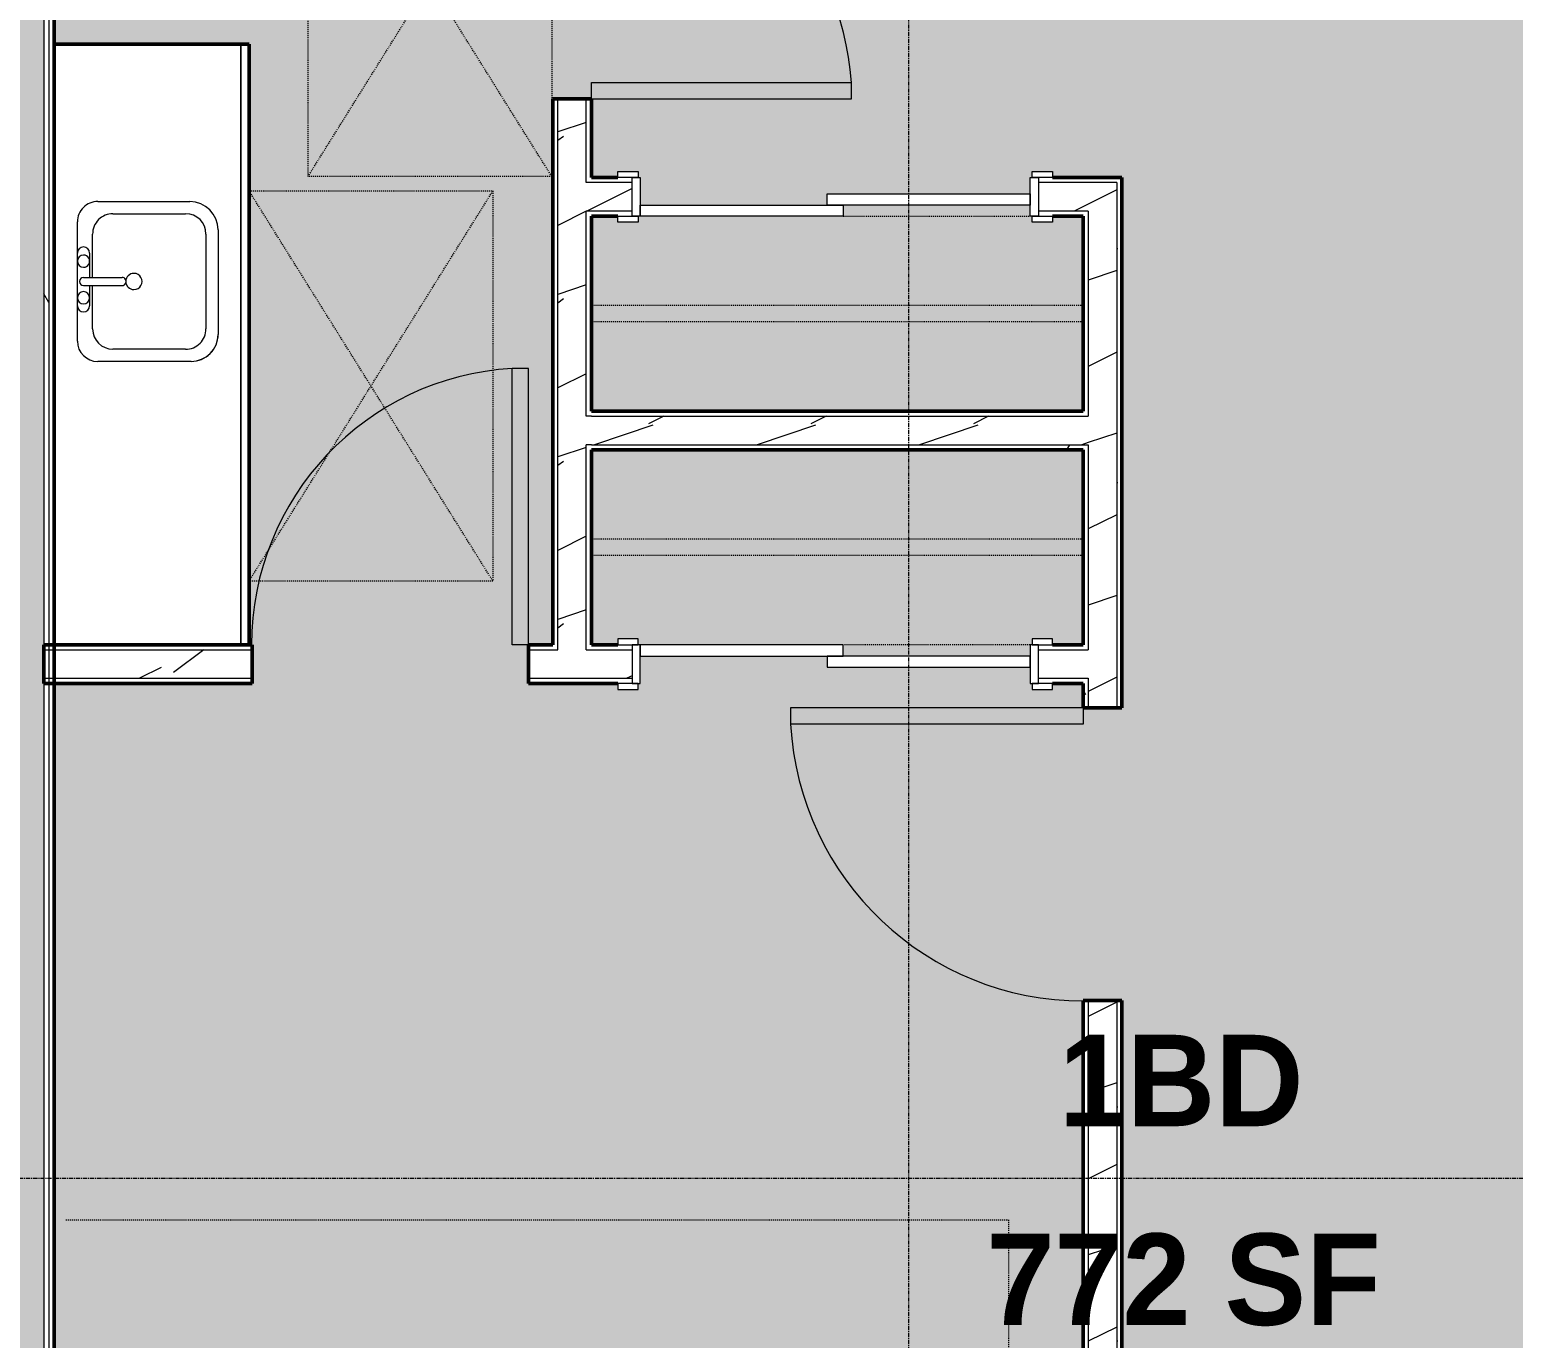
# Model space of a CAD drawing. Header units: inches. Extents: x -4294 to -464, y 9706 to 12475.
# Drawn here: x -2935.5 to -2752.9, y 10147.5 to 10308.6 of the extents above; entities that cross this region are included whole.
import ezdxf

# ---------------------------------------------------------------- set-up
doc = ezdxf.new("R2010")
doc.units = ezdxf.units.IN
doc.header["$MEASUREMENT"] = 0
doc.linetypes.add('Dash', pattern=[0.25, 0.125, -0.125])
doc.linetypes.add('Grid Line 1_2_', pattern=[0.875, 0.5, -0.125, 0.125, -0.125])
for name, color, linetype, lineweight in [('0-1', 7, 'Continuous', 5), ('0-2', 50, 'Continuous', 13), ('A-AREA-IDEN', 2, 'Continuous', 9), ('A-AREA-PATT-5', 41, 'Continuous', 9), ('A-DOOR-1', 7, 'Continuous', 9), ('A-DOOR-2', 90, 'Continuous', 20), ('A-DOOR-FRAM-1', 90, 'Continuous', 20), ('A-GENM-HDLN-1', 7, 'Dash', 9), ('A-WALL', 113, 'Continuous', 13), ('A-WALL-2', 250, 'Continuous', 50), ('A-WALL-3', 50, 'Continuous', 13), ('A-WALL-PATT-1', 7, 'Continuous', 9), ('A-WALL-PATT-2', 8, 'Continuous', 9), ('A-WALL-PATT-5', 111, 'Continuous', 9), ('I-FURN-1', 7, 'Continuous', 9), ('I-FURN-HDLN-1', 7, 'Dash', 9), ('I-WALL-1', 2, 'Continuous', 50), ('P-SANR-FIXT-1', 7, 'Continuous', 9), ('Q-CASE-1', 250, 'Continuous', 50), ('Q-CASE-2', 7, 'Continuous', 9), ('Q-CASE-HDLN-1', 7, 'Dash', 9), ('S-GRID-1', 1, 'Grid Line 1_2_', 9)]:
    doc.layers.add(name, color=color, linetype=linetype, lineweight=lineweight)
doc.styles.add('Century Gothic_B', font='GOTHICB.TTF', dxfattribs={"height": 11.25})
pattern_1 = [(0, (0, 0), (38.4, 9.6), [1.584, -27.216, 1.584, -27.216, -153.6]), (0, (0, 0), (38.4, 9.6), [-57.6, 1.584, -56.016, 1.584, -27.216, -67.2]), (0, (0, 0), (38.4, 9.6), [-144, 1.584, -17.616, 1.584, -46.416]), (120, (14.4, 4.8), (-27.513844, 28.4553755), [1.584, -27.216, 1.584, -27.216, -153.6]), (120, (14.4, 4.8), (-27.513844, 28.4553755), [-57.6, 1.584, -56.016, 1.584, -27.216, -67.2]), (120, (14.4, 4.8), (-27.513844, 28.4553755), [-144, 1.584, -17.616, 1.584, -46.416]), (240, (19.2, 24), (-10.886156, -38.0553755), [1.584, -27.216, 1.584, -27.216, -153.6]), (240, (19.2, 24), (-10.886156, -38.0553755), [-57.6, 1.584, -56.016, 1.584, -27.216, -67.2]), (240, (19.2, 24), (-10.886156, -38.0553755), [-144, 1.584, -17.616, 1.584, -46.416])]
pattern_2 = [(216.87, (7.997, 19.992), (59.9755286, 39.9843071), [9.996, -89.964]), (206.565, (19.992, 13.994), (-19.991807, -19.992219), [22.352, -22.352]), (198.435, (19.992, 3.998), (-39.983821, -19.991955), [12.644, -50.576])]

# ---------------------------------------------------------------- blocks, each defined once
blk = doc.blocks.new('Single-Flush - 32_ x 84_-1372862-FLOOR PLAN - 2ND FLOOR')
at = {"layer": 'A-DOOR-1'}
blk.add_arc((16, 2.37), 32.07, 93.5759, 180, dxfattribs=at)
at = {"layer": 'A-DOOR-2'}
for p, q in [((14, 2.37), (14, 34.38)), ((16, 34.38), (14, 34.38)), ((16, 2.37), (16, 34.38)), ((16, 2.37), (14, 2.37))]:
    blk.add_line(p, q, dxfattribs=at)
blk = doc.blocks.new('Single-Flush - 36_ x 84_-1372839-FLOOR PLAN - 2ND FLOOR')
at = {"layer": 'A-DOOR-1'}
blk.add_arc((18, 2.37), 36.07, 93.1789, 180, dxfattribs=at)
at = {"layer": 'A-DOOR-2'}
for p, q in [((16, 2.37), (16, 38.39)), ((18, 38.39), (16, 38.39)), ((18, 2.37), (18, 38.39)), ((18, 2.37), (16, 2.37))]:
    blk.add_line(p, q, dxfattribs=at)
blk = doc.blocks.new('Single-Flush - 34_ x 84_-1372840-FLOOR PLAN - 2ND FLOOR')
at = {"layer": 'A-DOOR-1'}
blk.add_arc((17, 2.37), 34.07, 93.3657, 180, dxfattribs=at)
at = {"layer": 'A-DOOR-2'}
for p, q in [((15, 2.37), (15, 36.38)), ((17, 36.38), (15, 36.38)), ((17, 2.37), (17, 36.38)), ((17, 2.37), (15, 2.37))]:
    blk.add_line(p, q, dxfattribs=at)
blk = doc.blocks.new('FOLDING_SLIDING CLOSET - 48_ x 80_-1372832-FLOOR PLAN - 2ND FLOOR')
at = {"layer": 'A-DOOR-1'}
for p, q in [((-24.25, 3), (-26.75, 3)), ((-26.75, 3), (-26.75, 2.25)), ((-26.75, 2.25), (-24.25, 2.25)), ((-24.25, 2.25), (-24.25, 3)), ((26.75, 3), (24.25, 3)), ((24.25, 3), (24.25, 2.25)), ((24.25, 2.25), (26.75, 2.25)), ((26.75, 2.25), (26.75, 3)), ((-24.25, -2.5), (-26.75, -2.5)), ((-26.75, -2.5), (-26.75, -3.25)), ((-26.75, -3.25), (-24.25, -3.25)), ((-24.25, -3.25), (-24.25, -2.5)), ((26.75, -2.5), (24.25, -2.5)), ((24.25, -2.5), (24.25, -3.25)), ((24.25, -3.25), (26.75, -3.25)), ((26.75, -3.25), (26.75, -2.5))]:
    blk.add_line(p, q, dxfattribs=at)
at = {"layer": 'A-DOOR-2'}
for p, q in [((1, 2.25), (-24, 2.25)), ((-24, 2.25), (-24, 0.87)), ((1, 0.87), (1, 2.25)), ((-24, 0.87), (1, 0.87)), ((24, 0.87), (-1, 0.87)), ((-1, 0.87), (-1, -0.5)), ((24, -0.5), (24, 0.87)), ((-1, -0.5), (24, -0.5))]:
    blk.add_line(p, q, dxfattribs=at)
at = {"layer": 'A-DOOR-FRAM-1'}
for p, q in [((-24, 2.25), (-25, 2.25)), ((-25, 2.25), (-25, -2.5)), ((-24, -2.5), (-24, 2.25)), ((24, 2.25), (24, -2.5)), ((25, 2.25), (24, 2.25)), ((25, -2.5), (25, 2.25)), ((-25, -2.5), (-24, -2.5)), ((24, -2.5), (25, -2.5))]:
    blk.add_line(p, q, dxfattribs=at)
blk = doc.blocks.new('M_Sink Vanity-Square - 500 x 440mm-1372835-FLOOR PLAN - 2ND FLOOR')
at = {"layer": 'P-SANR-FIXT-1'}
for p, q in [((-5.72, 10.23), (7.14, 10.23)), ((-5.72, 10.23), (7.14, 10.23)), ((-5.22, 8.73), (6.46, 8.73)), ((-9.22, -4.59), (-9.22, 6.73)), ((-9.22, -4.59), (-9.22, 6.73)), ((-7.72, -2.72), (-7.72, 6.23)), ((8.96, 6.23), (8.96, -2.72)), ((10.46, 6.91), (10.46, -4.59)), ((10.46, 6.91), (10.46, -4.59)), ((0.12, -6.33), (0.12, -1.59)), ((1.12, -6.33), (1.12, -1.59)), ((0.12, -5.22), (-5.22, -5.22)), ((6.46, -5.22), (1.12, -5.22)), ((7.96, -7.09), (-6.72, -7.09)), ((7.96, -7.09), (-6.72, -7.09)), ((-2.88, -5.59), (0.12, -5.59)), ((3.62, -7.09), (-2.88, -7.09)), ((1.12, -5.59), (3.62, -5.59))]:
    blk.add_line(p, q, dxfattribs=at)
for centre, radius, start, end in [((-5.72, 6.73), 3.5, 90, 180), ((-5.72, 6.73), 3.5, 90, 180), ((7.14, 6.91), 3.32, 0, 90), ((7.14, 6.91), 3.32, 360, 90), ((-5.22, 6.23), 2.5, 90, 180), ((6.46, 6.23), 2.5, 360, 90), ((0.62, -0.13), 1, 360, 180), ((0.62, -0.13), 1, 180, 0), ((0.62, -1.59), 0.5, 360, 180), ((-5.22, -2.72), 2.5, 180, 270), ((6.46, -2.72), 2.5, 270, 360), ((-6.72, -4.59), 2.5, 180, 270), ((-6.72, -4.59), 2.5, 180, 270), ((7.96, -4.59), 2.5, 270, 0), ((7.96, -4.59), 2.5, 270, 0), ((-2.88, -6.34), 0.75, 90, 270), ((-1.88, -6.34), 0.75, 360, 180), ((-1.88, -6.34), 0.75, 180, 0), ((0.62, -6.33), 0.5, 180, 0), ((2.62, -6.34), 0.75, 0, 180), ((2.62, -6.34), 0.75, 180, 0), ((3.62, -6.34), 0.75, 270, 90)]:
    blk.add_arc(centre, radius, start, end, dxfattribs=at)
blk = doc.blocks.new('OD_CW_Base Cabinet - OD_CW_Base Cabinet-1869844-FLOOR PLAN - 2ND FLOOR')
at = {"layer": 'Q-CASE-1'}
for p, q in [((74.66, 0), (74.66, 24)), ((0.74, 0), (74.66, 0))]:
    blk.add_line(p, q, dxfattribs=at)
at = {"layer": 'Q-CASE-2'}
for p, q in [((74.66, 24), (74.66, 1)), ((0.74, 1), (74.66, 1)), ((74.66, 1), (0.74, 1)), ((74.66, 0), (0.74, 0)), ((74.66, 1), (74.66, 0))]:
    blk.add_line(p, q, dxfattribs=at)
blk = doc.blocks.new('OD_CW_Closet - OD_CW_Closet-V61-FLOOR PLAN - 2ND FLOOR')
at = {"layer": 'Q-CASE-HDLN-1'}
for p, q in [((0.74, -24), (0.74, 0)), ((0.74, 0), (61.26, 0)), ((61.26, 0), (61.26, -24)), ((0.74, -11), (61.26, -11)), ((0.74, -13), (61.26, -13)), ((4.5, -24), (0.74, -24)), ((30.25, -24), (7.25, -24)), ((61.26, -24), (58, -24))]:
    blk.add_line(p, q, dxfattribs=at)
blk = doc.blocks.new('ADA Clearances - 30_x48_-V62-FLOOR PLAN - 2ND FLOOR')
at = {"layer": 'A-GENM-HDLN-1'}
for p, q in [((15, 24), (-15, -24)), ((-15, 24), (15, -24)), ((-15, -24), (-15, 24)), ((-15, 24), (15, 24)), ((15, 24), (15, -9.18)), ((15, -11.42), (15, -24)), ((15, -24), (-15, -24))]:
    blk.add_line(p, q, dxfattribs=at)
blk = doc.blocks.new('ADA Clearances - 30_x48_-V63-FLOOR PLAN - 2ND FLOOR')
at = {"layer": 'A-GENM-HDLN-1'}
for p, q in [((15, 24), (-15, -24)), ((-15, 24), (15, -24)), ((-15, -24), (-15, 24)), ((-15, 24), (15, 24)), ((15, -24), (-15, -24))]:
    blk.add_line(p, q, dxfattribs=at)
blk = doc.blocks.new('OD_CW_Closet - OD_CW_Closet-V64-FLOOR PLAN - 2ND FLOOR')
at = {"layer": 'Q-CASE-HDLN-1'}
for p, q in [((0.74, -24), (0.74, 0)), ((0.74, 0), (4.5, 0)), ((7.25, 0), (30.25, 0)), ((58, 0), (61.26, 0)), ((61.26, 0), (61.26, -24)), ((0.74, -11), (61.26, -11)), ((0.74, -13), (61.26, -13)), ((61.26, -24), (0.74, -24))]:
    blk.add_line(p, q, dxfattribs=at)
blk = doc.blocks.new('FOLDING_SLIDING CLOSET - 48_ x 80_-1372841-FLOOR PLAN - 2ND FLOOR')
at = {"layer": 'A-DOOR-1'}
for p, q in [((-26.75, 3.25), (-24.25, 3.25)), ((-26.75, 2.5), (-26.75, 3.25)), ((-24.25, 2.5), (-26.75, 2.5)), ((-24.25, 3.25), (-24.25, 2.5)), ((24.25, 3.25), (26.75, 3.25)), ((24.25, 2.5), (24.25, 3.25)), ((26.75, 2.5), (24.25, 2.5)), ((26.75, 3.25), (26.75, 2.5)), ((-26.75, -2.25), (-24.25, -2.25)), ((-26.75, -3), (-26.75, -2.25)), ((-24.25, -3), (-26.75, -3)), ((-24.25, -2.25), (-24.25, -3)), ((24.25, -2.25), (26.75, -2.25)), ((24.25, -3), (24.25, -2.25)), ((26.75, -3), (24.25, -3)), ((26.75, -2.25), (26.75, -3))]:
    blk.add_line(p, q, dxfattribs=at)
at = {"layer": 'A-DOOR-2'}
for p, q in [((-1, 0.5), (24, 0.5)), ((-1, -0.88), (-1, 0.5)), ((24, 0.5), (24, -0.88)), ((-24, -0.88), (1, -0.88)), ((-24, -2.25), (-24, -0.88)), ((24, -0.88), (-1, -0.88)), ((1, -0.88), (1, -2.25)), ((1, -2.25), (-24, -2.25))]:
    blk.add_line(p, q, dxfattribs=at)
at = {"layer": 'A-DOOR-FRAM-1'}
for p, q in [((-25, 2.5), (-24, 2.5)), ((-25, -2.25), (-25, 2.5)), ((-24, 2.5), (-24, -2.25)), ((24, 2.5), (25, 2.5)), ((24, -2.25), (24, 2.5)), ((25, 2.5), (25, -2.25)), ((-24, -2.25), (-25, -2.25)), ((25, -2.25), (24, -2.25))]:
    blk.add_line(p, q, dxfattribs=at)
blk = doc.blocks.new('Bed-Standard - King 78_ x 80_-1379907-FLOOR PLAN - 2ND FLOOR')
at = {"layer": 'I-FURN-1'}
for p, q in [((-28.31, 41.8), (49.69, 41.8)), ((-28.31, -38.2), (-28.31, 41.8)), ((49.69, 41.8), (49.69, -38.2)), ((49.69, -24.2), (-28.31, -17.63)), ((-25.31, -24.2), (46.69, -24.2)), ((-25.31, -36.2), (-25.31, -24.2)), ((46.69, -36.2), (46.69, -24.2)), ((-25.31, -36.2), (46.69, -36.2)), ((49.69, -38.2), (-28.31, -38.2))]:
    blk.add_line(p, q, dxfattribs=at)
at = {"layer": 'I-FURN-HDLN-1'}
for p, q in [((-64.31, 77.8), (73.69, 77.8)), ((-64.31, -38.2), (-64.31, 77.8)), ((73.69, 77.8), (73.69, -38.2))]:
    blk.add_line(p, q, dxfattribs=at)
blk = doc.blocks.new('CTR - 1st Phase - Unit Layouts_rvt-1-FLOOR PLAN - 2ND FLOOR')
at = {"layer": 'A-WALL-PATT-1'}
h = blk.add_hatch(dxfattribs=at)
h.set_pattern_fill('FP_1', color=256, style=0, pattern_type=2)
h.set_pattern_definition(pattern_1)
h.paths.add_polyline_path([(-2801.12, 10289.74), (-2801.12, 10290.36), (-2811.39, 10290.36), (-2811.39, 10289.74), (-2801.75, 10289.74)], flags=0)
h.paths.add_polyline_path([(-2866.4, 10289.74), (-2861.39, 10289.74), (-2861.39, 10290.36), (-2866.4, 10290.36)], flags=0)
h = blk.add_hatch(dxfattribs=at)
h.set_pattern_fill('FP_1', color=256, style=0, pattern_type=2)
h.set_pattern_definition(pattern_1)
h.paths.add_polyline_path([(-2801.12, 9988.44), (-2801.12, 10189.11), (-2801.75, 10189.11), (-2801.75, 9988.44)], flags=0)
h.paths.add_polyline_path([(-2801.75, 10225.11), (-2801.12, 10225.11), (-2801.12, 10289.74), (-2801.75, 10289.74), (-2801.75, 10231.73)], flags=0)
h = blk.add_hatch(dxfattribs=at)
h.set_pattern_fill('FP_1', color=256, style=0, pattern_type=2)
h.set_pattern_definition(pattern_1)
h.paths.add_polyline_path([(-2805.25, 9988.44), (-2805.25, 10189.11), (-2805.87, 10189.11), (-2805.87, 9988.44)], flags=0)
h.paths.add_polyline_path([(-2805.87, 10225.11), (-2805.25, 10225.11), (-2805.25, 10228.74), (-2805.87, 10228.74), (-2805.87, 10228.11)], flags=0)
h.paths.add_polyline_path([(-2805.25, 10232.24), (-2805.25, 10257.49), (-2805.87, 10257.49), (-2805.87, 10232.24)], flags=0)
h.paths.add_polyline_path([(-2805.87, 10260.99), (-2805.25, 10260.99), (-2805.25, 10285.61), (-2805.87, 10285.61), (-2805.87, 10261.61)], flags=0)
h = blk.add_hatch(dxfattribs=at)
h.set_pattern_fill('FP_1', color=256, style=0, pattern_type=2)
h.set_pattern_definition(pattern_1)
h.paths.add_polyline_path([(-2843.35, 10256.86), (-2805.87, 10256.86), (-2805.87, 10257.49), (-2866.4, 10257.49), (-2866.4, 10256.86)], flags=0)
at = {"layer": 'A-WALL-PATT-2'}
h = blk.add_hatch(dxfattribs=at)
h.set_pattern_fill('FP_2', color=256, style=0, pattern_type=2)
h.set_pattern_definition(pattern_2)
h.paths.add_polyline_path([(-2867.04, 10232.24), (-2867.02, 10232.24), (-2867.02, 10300.06), (-2870.52, 10300.06), (-2870.52, 10232.24)], flags=0)
h.paths.add_polyline_path([(-2867.02, 10332.06), (-2867.02, 10377.39), (-2870.52, 10377.39), (-2870.52, 10332.06)], flags=0)
h = blk.add_hatch(dxfattribs=at)
h.set_pattern_fill('FP_2', color=256, style=0, pattern_type=2)
h.set_pattern_definition(pattern_2)
h.paths.add_polyline_path([(-2805.25, 10286.24), (-2801.75, 10286.24), (-2801.75, 10289.74), (-2811.39, 10289.74), (-2811.39, 10286.24), (-2805.87, 10286.24)], flags=0)
h.paths.add_polyline_path([(-2861.39, 10286.24), (-2861.39, 10289.74), (-2867.02, 10289.74), (-2867.02, 10286.24), (-2866.4, 10286.24)], flags=0)
h = blk.add_hatch(dxfattribs=at)
h.set_pattern_fill('FP_2', color=256, style=0, pattern_type=2)
h.set_pattern_definition(pattern_2)
h.paths.add_polyline_path([(-2805.25, 9988.44), (-2801.75, 9988.44), (-2801.75, 10189.11), (-2805.25, 10189.11), (-2805.25, 9996.78)], flags=0)
h.paths.add_polyline_path([(-2805.25, 10225.11), (-2801.75, 10225.11), (-2801.75, 10286.24), (-2805.25, 10286.24), (-2805.25, 10228.74)], flags=0)
h = blk.add_hatch(dxfattribs=at)
h.set_pattern_fill('FP_2', color=256, style=0, pattern_type=2)
h.set_pattern_definition(pattern_2)
h.paths.add_polyline_path([(-2805.25, 10257.49), (-2805.25, 10260.99), (-2867.02, 10260.99), (-2867.02, 10257.49), (-2805.87, 10257.49)], flags=0)
h = blk.add_hatch(dxfattribs=at)
h.set_pattern_fill('FP_2', color=256, style=0, pattern_type=2)
h.set_pattern_definition(pattern_2)
h.paths.add_polyline_path([(-2811.39, 10228.74), (-2805.25, 10228.74), (-2805.25, 10232.24), (-2811.39, 10232.24), (-2811.39, 10231.13)], flags=0)
h.paths.add_polyline_path([(-2871.11, 10228.74), (-2861.39, 10228.74), (-2861.39, 10232.24), (-2874.15, 10232.24), (-2874.15, 10228.74)], flags=0)
h.paths.add_polyline_path([(-2909.52, 10228.74), (-2908.15, 10228.74), (-2908.15, 10232.24), (-2932.52, 10232.24), (-2932.52, 10228.74)], flags=0)
at = {"layer": 'A-WALL-2'}
for p, q in [((-2871.15, 10300.06), (-2871.15, 10232.86)), ((-2866.4, 10300.06), (-2871.15, 10300.06)), ((-2866.4, 10290.36), (-2866.4, 10300.06)), ((-2863.14, 10290.36), (-2866.4, 10290.36)), ((-2801.12, 10290.36), (-2809.64, 10290.36)), ((-2801.12, 10289.74), (-2801.12, 10290.36)), ((-2801.12, 10285.61), (-2801.12, 10289.74)), ((-2866.4, 10285.61), (-2863.14, 10285.61)), ((-2866.4, 10261.61), (-2866.4, 10285.61)), ((-2809.64, 10285.61), (-2805.87, 10285.61)), ((-2805.87, 10285.61), (-2805.87, 10261.61)), ((-2801.12, 10225.11), (-2801.12, 10285.61)), ((-2805.87, 10261.61), (-2866.4, 10261.61)), ((-2866.4, 10232.86), (-2866.4, 10256.86)), ((-2866.4, 10256.86), (-2805.87, 10256.86)), ((-2805.87, 10256.86), (-2805.87, 10232.86)), ((-2908.15, 10232.86), (-2933.77, 10232.86)), ((-2933.77, 10232.86), (-2933.77, 10228.11)), ((-2908.15, 10228.11), (-2908.15, 10232.86)), ((-2871.15, 10232.86), (-2874.15, 10232.86)), ((-2874.15, 10232.86), (-2874.15, 10228.11)), ((-2863.14, 10232.86), (-2866.4, 10232.86)), ((-2805.87, 10232.86), (-2809.64, 10232.86)), ((-2933.77, 10228.11), (-2908.15, 10228.11)), ((-2874.15, 10228.11), (-2863.14, 10228.11)), ((-2809.64, 10228.11), (-2805.87, 10228.11)), ((-2805.87, 10228.11), (-2805.87, 10225.11)), ((-2805.87, 10225.11), (-2801.12, 10225.11)), ((-2801.12, 10189.11), (-2805.87, 10189.11)), ((-2805.87, 10189.11), (-2805.87, 9988.44)), ((-2801.12, 9988.44), (-2801.12, 10189.11))]:
    blk.add_line(p, q, dxfattribs=at)
at = {"layer": 'A-WALL-3'}
for p, q in [((-2870.52, 10232.86), (-2870.52, 10300.06)), ((-2867.02, 10289.74), (-2867.02, 10300.06)), ((-2866.4, 10289.74), (-2867.02, 10289.74)), ((-2861.39, 10289.74), (-2866.4, 10289.74)), ((-2801.75, 10289.74), (-2811.39, 10289.74)), ((-2801.75, 10289.74), (-2801.75, 10286.24)), ((-2866.4, 10286.24), (-2867.02, 10286.24)), ((-2867.02, 10260.99), (-2867.02, 10286.24)), ((-2861.39, 10286.24), (-2866.4, 10286.24)), ((-2805.25, 10286.24), (-2811.39, 10286.24)), ((-2805.25, 10286.24), (-2805.25, 10285.61)), ((-2805.25, 10285.61), (-2805.25, 10260.99)), ((-2801.75, 10286.24), (-2801.75, 10285.61)), ((-2801.75, 10285.61), (-2801.75, 10225.11)), ((-2866.4, 10260.99), (-2867.02, 10260.99)), ((-2866.4, 10260.99), (-2805.87, 10260.99)), ((-2805.87, 10260.99), (-2805.25, 10260.99)), ((-2867.02, 10232.86), (-2867.02, 10257.49)), ((-2866.4, 10257.49), (-2867.02, 10257.49)), ((-2866.4, 10257.49), (-2805.87, 10257.49)), ((-2805.87, 10257.49), (-2805.25, 10257.49)), ((-2805.25, 10257.49), (-2805.25, 10232.24)), ((-2933.77, 10232.24), (-2908.15, 10232.24)), ((-2874.15, 10232.24), (-2870.52, 10232.24)), ((-2870.52, 10232.24), (-2870.52, 10232.86)), ((-2867.02, 10232.24), (-2867.02, 10232.86)), ((-2867.02, 10232.24), (-2861.39, 10232.24)), ((-2811.39, 10232.24), (-2805.87, 10232.24)), ((-2805.87, 10232.24), (-2805.25, 10232.24)), ((-2933.77, 10228.74), (-2908.15, 10228.74)), ((-2874.15, 10228.74), (-2861.39, 10228.74)), ((-2811.39, 10228.74), (-2805.87, 10228.74)), ((-2805.87, 10228.74), (-2805.25, 10228.74)), ((-2805.25, 10228.74), (-2805.25, 10225.11)), ((-2805.25, 10189.11), (-2805.25, 9988.44)), ((-2801.75, 10189.11), (-2801.75, 9988.44))]:
    blk.add_line(p, q, dxfattribs=at)
at = {"layer": '0-2'}
for name, p, rotation in [('ADA Clearances - 30_x48_-V62-FLOOR PLAN - 2ND FLOOR', (-2886.27, 10314.49), 180), ('Single-Flush - 32_ x 84_-1372862-FLOOR PLAN - 2ND FLOOR', (-2868.77, 10316.06), 269.9999999999873), ('OD_CW_Base Cabinet - OD_CW_Base Cabinet-1869844-FLOOR PLAN - 2ND FLOOR', (-2908.52, 10232.13), 89.9999999999799), ('M_Sink Vanity-Square - 500 x 440mm-1372835-FLOOR PLAN - 2ND FLOOR', (-2922.56, 10278.19), 269.9999999999803), ('ADA Clearances - 30_x48_-V63-FLOOR PLAN - 2ND FLOOR', (-2893.52, 10264.71), 180), ('OD_CW_Closet - OD_CW_Closet-V61-FLOOR PLAN - 2ND FLOOR', (-2805.14, 10261.61), 180), ('OD_CW_Closet - OD_CW_Closet-V64-FLOOR PLAN - 2ND FLOOR', (-2805.14, 10232.86), 180), ('Single-Flush - 36_ x 84_-1372839-FLOOR PLAN - 2ND FLOOR', (-2803.5, 10207.11), 89.99999999998292), ('Bed-Standard - King 78_ x 80_-1379907-FLOOR PLAN - 2ND FLOOR', (-2892.88, 10097.8), 270.0000000000786)]:
    blk.add_blockref(name, p, dxfattribs=dict(at, rotation=rotation))
for name, p in [('FOLDING_SLIDING CLOSET - 48_ x 80_-1372841-FLOOR PLAN - 2ND FLOOR', (-2836.39, 10287.86)), ('Single-Flush - 34_ x 84_-1372840-FLOOR PLAN - 2ND FLOOR', (-2891.15, 10230.49)), ('FOLDING_SLIDING CLOSET - 48_ x 80_-1372832-FLOOR PLAN - 2ND FLOOR', (-2836.39, 10230.61))]:
    blk.add_blockref(name, p, dxfattribs=at)
blk = doc.blocks.new('CTR - 1st Phase - Shell_rvt-1-FLOOR PLAN - 2ND FLOOR')
at = {"layer": 'S-GRID-1'}
for p, q in [((-2827.32, 9836.18), (-2827.32, 12413.74)), ((-464.45, 10167.19), (-4232.19, 10167.19))]:
    blk.add_line(p, q, dxfattribs=at)

msp = doc.modelspace()

# ---------------------------------------------------------------- hatches: boundary and pattern name
at = {"layer": 'A-AREA-PATT-5'}
h = msp.add_hatch(color=256, dxfattribs=at)
h.paths.add_polyline_path([(-2862.7737, 10341.7644), (-2861.0237, 10341.7644), (-2861.0237, 10313.7644), (-2862.7737, 10313.7644), (-2862.7737, 10328.938)], flags=0)
h.paths.add_polyline_path([(-2932.5237, 9989.0644), (-2870.6362, 9989.0644), (-2870.6362, 10021.3394), (-2863.8737, 10021.3394), (-2863.8737, 10016.5894), (-2865.8862, 10016.5894), (-2865.8862, 9989.0644), (-2832.49, 9989.0644), (-2832.49, 10016.5894), (-2833.8737, 10016.5894), (-2833.8737, 10021.3394), (-2826.4362, 10021.3394), (-2826.4362, 10016.5894), (-2827.74, 10016.5894), (-2827.74, 9989.0644), (-2805.8737, 9989.0644), (-2805.8737, 10016.5894), (-2806.4362, 10016.5894), (-2806.4362, 10021.3394), (-2805.8737, 10021.3394), (-2805.8737, 10189.1144), (-2801.1237, 10189.1144), (-2801.1237, 9989.0644), (-2646.5487, 9989.0644), (-2646.5487, 10021.5894), (-2634.5112, 10021.5894), (-2634.5112, 10022.3144), (-2640.6987, 10022.3144), (-2640.6987, 10061.0761), (-2656.8237, 10061.0761), (-2656.8237, 10079.0761), (-2652.8237, 10079.0761), (-2652.8237, 10115.0761), (-2656.8237, 10115.0761), (-2656.8237, 10133.0761), (-2640.6987, 10133.0761), (-2640.6987, 10240.1769), (-2640.9292, 10246.5144), (-2666.0076, 10246.5144), (-2666.0076, 10239.4399), (-2682.5076, 10239.4399), (-2682.5076, 10246.5144), (-2696.1289, 10246.5144), (-2696.1289, 10239.4399), (-2712.6289, 10239.4399), (-2712.6289, 10246.5144), (-2725.2502, 10246.5144), (-2725.2502, 10239.4399), (-2741.7502, 10239.4399), (-2741.7502, 10246.5144), (-2749.2987, 10246.5144), (-2749.2987, 10282.5144), (-2746.6987, 10282.5144), (-2746.6987, 10283.9425), (-2746.5019, 10284.1394), (-2745.6058, 10284.1394), (-2745.6058, 10284.3894), (-2741.8412, 10284.3894), (-2741.8412, 10284.6394), (-2739.9397, 10284.6394), (-2739.9397, 10284.3894), (-2730.5487, 10284.3894), (-2730.5487, 10284.6394), (-2729.9582, 10284.6394), (-2729.9582, 10284.3894), (-2729.3676, 10284.3894), (-2729.3676, 10284.6394), (-2728.777, 10284.6394), (-2728.777, 10284.3894), (-2728.1865, 10284.3894), (-2728.1865, 10284.6394), (-2727.5959, 10284.6394), (-2727.5959, 10284.3894), (-2727.0054, 10284.3894), (-2727.0054, 10284.6394), (-2726.4148, 10284.6394), (-2726.4148, 10284.3894), (-2723.7917, 10284.3894), (-2723.7706, 10284.1394), (-2722.8423, 10284.1173), (-2722.7564, 10284.0817), (-2722.6987, 10283.9425), (-2722.6987, 10282.5144), (-2664.6987, 10282.5144), (-2664.6987, 10313.6092), (-2665.0737, 10313.6092), (-2665.0737, 10337.6092), (-2664.6987, 10337.6092), (-2664.6987, 10352.1394), (-2694.9487, 10352.1394), (-2694.9487, 10344.1394), (-2730.6987, 10344.1394), (-2730.6987, 10355.1894), (-2739.6987, 10355.1894), (-2739.6987, 10357.1269), (-2740.3237, 10357.1269), (-2740.3237, 10358.1894), (-2775.0737, 10358.1894), (-2775.0737, 10357.1269), (-2775.6987, 10357.1269), (-2775.6987, 10355.1894), (-2799.3737, 10355.1794), (-2799.3737, 10341.7644), (-2806.7737, 10341.7644), (-2806.7737, 10343.5144), (-2807.3987, 10343.5144), (-2807.3987, 10345.5144), (-2806.7737, 10345.5144), (-2806.7737, 10346.6394), (-2804.7737, 10346.6394), (-2804.7737, 10346.5144), (-2804.1237, 10346.5144), (-2804.1237, 10356.4375), (-2803.8987, 10356.4375), (-2803.8987, 10376.1394), (-2866.3987, 10376.1394), (-2866.3987, 10346.5144), (-2864.7737, 10346.5144), (-2864.7737, 10346.6394), (-2862.7737, 10346.6394), (-2862.7737, 10345.5144), (-2862.1487, 10345.5144), (-2862.1487, 10343.5144), (-2862.7737, 10343.5144), (-2862.7737, 10341.7644), (-2866.3987, 10341.7644), (-2866.3987, 10332.0644), (-2871.1487, 10332.0644), (-2871.1487, 10376.1394), (-2907.1487, 10376.1394), (-2907.1487, 10340.7894), (-2911.2737, 10340.7894), (-2911.2737, 10345.5394), (-2911.8987, 10345.5394), (-2911.8987, 10376.1394), (-2932.5237, 10376.1394), (-2932.5237, 10345.5394), (-2931.2737, 10345.5394), (-2931.2737, 10340.7894), (-2932.5237, 10340.7894), (-2932.5237, 10334.7656), (-2924.7975, 10334.7656), (-2923.8331, 10334.6386), (-2922.9344, 10334.2664), (-2922.1627, 10333.6742), (-2921.5705, 10332.9025), (-2921.1983, 10332.0038), (-2921.0713, 10330.9631), (-2921.0713, 10329.6511), (-2918.0475, 10329.9988), (-2917.0475, 10331.1905), (-2916.0475, 10331.7573), (-2914.538, 10332.1151), (-2914.0437, 10332.2022), (-2913.0475, 10332.2894), (-2911.0551, 10332.1151), (-2909.0475, 10331.5771), (-2907.0475, 10330.8492), (-2905.0475, 10329.9166), (-2903.0475, 10328.5292), (-2902.0475, 10327.5292), (-2901.5475, 10326.6631), (-2901.0475, 10325.2894), (-2901.0475, 10324.2894), (-2901.5475, 10322.9157), (-2902.0475, 10322.0496), (-2903.0475, 10321.0496), (-2905.0475, 10319.6622), (-2907.0475, 10318.7296), (-2909.5237, 10317.874), (-2911.0551, 10317.4637), (-2913.0475, 10317.2894), (-2914.538, 10317.4637), (-2915.0475, 10317.5535), (-2916.0475, 10317.8215), (-2917.0475, 10318.3883), (-2918.0475, 10319.58), (-2921.0713, 10319.9277), (-2921.0713, 10318.5394), (-2921.1983, 10317.575), (-2921.5705, 10316.6763), (-2922.1627, 10315.9046), (-2922.9344, 10315.3124), (-2923.8331, 10314.9401), (-2924.7975, 10314.8132), (-2932.5237, 10314.8132), (-2932.5237, 10306.7894), (-2908.5237, 10306.7894), (-2908.5237, 10232.8644), (-2908.1487, 10232.8644), (-2908.1487, 10228.1144), (-2932.5237, 10228.1144), (-2932.5237, 9992.9514)], flags=0)
h.paths.add_polyline_path([(-2835.1237, 9990.3394), (-2863.1237, 9990.3394), (-2863.1237, 10015.5894), (-2853.6152, 10015.5894), (-2853.5902, 10016.0894), (-2853.1323, 10016.0894), (-2853.1323, 10015.5894), (-2836.861, 10015.5894), (-2836.8235, 10016.0894), (-2836.1365, 10016.0894), (-2836.1365, 10015.5894), (-2835.1237, 10015.5894), (-2835.1237, 9991.3394)], flags=0)
h.paths.add_polyline_path([(-2653.7737, 10013.5864), (-2701.7737, 10013.5864), (-2701.7737, 10048.5864), (-2695.7737, 10048.5864), (-2695.7737, 10049.5864), (-2659.7737, 10049.5864), (-2659.7737, 10048.5864), (-2653.7737, 10048.5864), (-2653.7737, 10014.2736)], flags=0)
h.paths.add_polyline_path([(-2920.5724, 10026.1144), (-2930.5862, 10026.1144), (-2930.5862, 10044.1144), (-2912.5862, 10044.1144), (-2912.5862, 10026.1144)], flags=0)
h.paths.add_polyline_path([(-2912.5862, 10048.1144), (-2931.0862, 10048.1144), (-2931.0862, 10126.1144), (-2851.0862, 10126.1144), (-2851.0862, 10048.1144), (-2862.279, 10048.1144)], flags=0)
h.paths.add_polyline_path([(-2737.0987, 10058.5864), (-2741.0987, 10058.5864), (-2741.0987, 10142.5864), (-2706.0987, 10142.5864), (-2706.0987, 10136.5864), (-2705.0987, 10136.5864), (-2705.0987, 10064.5864), (-2706.0987, 10064.5864), (-2706.0987, 10058.5864), (-2733.5987, 10058.5864)], flags=0)
h.paths.add_polyline_path([(-2930.5862, 10128.0462), (-2930.5862, 10146.0462), (-2912.5862, 10146.0462), (-2912.5862, 10128.0462)], flags=0)
h.paths.add_polyline_path([(-2695.7737, 10151.5864), (-2695.7737, 10152.5864), (-2701.7737, 10152.5864), (-2701.7737, 10187.5864), (-2653.7737, 10187.5864), (-2653.7737, 10152.5864), (-2659.7737, 10152.5864), (-2659.7737, 10151.5864), (-2677.9586, 10151.5864)], flags=0)
h.paths.add_polyline_path([(-2805.8737, 10225.1144), (-2805.8737, 10228.1144), (-2809.6362, 10228.1144), (-2809.6362, 10227.3644), (-2812.1362, 10227.3644), (-2812.1362, 10228.1144), (-2812.3862, 10228.1144), (-2812.3862, 10230.1144), (-2837.3862, 10230.1144), (-2837.3862, 10231.4894), (-2860.3862, 10231.4894), (-2860.3862, 10228.1144), (-2860.6362, 10228.0714), (-2860.6362, 10227.3644), (-2863.1362, 10227.3644), (-2863.1362, 10228.1144), (-2874.1487, 10228.1144), (-2874.1487, 10232.8644), (-2871.1487, 10232.8644), (-2871.1487, 10300.0644), (-2866.3987, 10300.0644), (-2866.3987, 10290.3644), (-2863.1362, 10290.3644), (-2863.1362, 10291.1144), (-2860.6362, 10291.1144), (-2860.6362, 10290.3644), (-2860.3862, 10290.3644), (-2860.3862, 10286.9894), (-2837.3862, 10286.9894), (-2837.3862, 10288.3644), (-2812.3862, 10288.3644), (-2812.3862, 10290.3644), (-2812.1362, 10290.3644), (-2812.1362, 10291.1144), (-2809.6362, 10291.1144), (-2809.6362, 10290.3644), (-2801.1237, 10290.3644), (-2801.1237, 10225.1144), (-2805.2487, 10225.1144)], flags=0)
h.paths.add_polyline_path([(-2812.3862, 10231.4894), (-2812.3706, 10232.8644), (-2812.1362, 10232.8644), (-2812.1362, 10233.6144), (-2809.6362, 10233.6144), (-2809.6362, 10232.8644), (-2805.8737, 10232.8644), (-2805.8737, 10256.8644), (-2866.3987, 10256.8644), (-2866.3987, 10232.8644), (-2863.1362, 10232.8644), (-2863.1362, 10233.6144), (-2860.6362, 10233.6144), (-2860.6362, 10232.8644), (-2835.3862, 10232.8644), (-2835.3862, 10231.4894)], flags=0)
h.paths.add_polyline_path([(-2809.6362, 10261.6144), (-2805.8737, 10261.6144), (-2805.8737, 10285.6144), (-2809.6362, 10285.6144), (-2809.6362, 10284.8644), (-2812.1362, 10284.8644), (-2812.1362, 10285.6144), (-2812.3862, 10285.6144), (-2812.3862, 10286.9894), (-2835.3862, 10286.9894), (-2835.3862, 10285.6144), (-2860.6362, 10285.6144), (-2860.6362, 10284.8644), (-2863.1362, 10284.8644), (-2863.1362, 10285.6144), (-2866.3987, 10285.6144), (-2866.3987, 10261.6144), (-2811.3862, 10261.6144)], flags=0)
h.paths.add_polyline_path([(-2806.7737, 10313.7644), (-2808.5237, 10313.7644), (-2808.5237, 10341.7644), (-2806.7737, 10341.7644), (-2806.7737, 10328.938)], flags=0)
h.paths.add_polyline_path([(-2741.4487, 10319.1894), (-2741.4487, 10355.1894), (-2739.6987, 10355.1894), (-2739.6987, 10319.1894)], flags=0)
h.paths.add_polyline_path([(-2863.3237, 10348.0987), (-2863.3237, 10374.0987), (-2838.3237, 10374.0987), (-2838.3237, 10348.0987), (-2862.7737, 10348.0987)], flags=0)
h.paths.add_polyline_path([(-2730.6987, 10374.1394), (-2694.9487, 10374.1394), (-2694.9487, 10376.1394), (-2730.6987, 10376.1394)], flags=0)
at = {"layer": 'A-WALL-PATT-5'}
h = msp.add_hatch(dxfattribs=at)
h.set_pattern_fill('FP_41', color=256, style=0, pattern_type=2)
h.set_pattern_definition([(161.57, (0.6, 0.6), (-4.80033747, -0.00041462), [0, -34.152, 3.792, 0]), (18.43, (-0.6, 0.6), (-4.80033747, 0.00041462), [0, -34.152, 3.792, 0]), (108.43, (0.6, 0.6), (2.39913218, -12.00105099), [11.382, -26.562]), (71.57, (-0.6, 0.6), (2.39913218, 12.00105099), [11.382, -26.562])])
h.paths.add_polyline_path([(-2933.7737, 9988.8144), (-2933.7737, 10377.3894), (-2937.2737, 10377.3894), (-2937.2737, 9988.8144)], flags=0)
h = msp.add_hatch(dxfattribs=at)
h.set_pattern_fill('FP_1', color=256, style=0, pattern_type=2)
h.set_pattern_definition(pattern_1)
h.paths.add_polyline_path([(-2933.1487, 9988.8144), (-2933.1487, 10376.7644), (-2933.7737, 10376.7614), (-2933.7737, 9988.8144)], flags=0)
h = msp.add_hatch(dxfattribs=at)
h.set_pattern_fill('FP_1', color=256, style=0, pattern_type=2)
h.set_pattern_definition(pattern_1)
h.paths.add_polyline_path([(-2932.5237, 9988.8144), (-2932.5237, 10376.1394), (-2933.1487, 10376.1394), (-2933.1487, 9988.8144)], flags=0)

# ---------------------------------------------------------------- linework, layer by layer
at = {"layer": 'A-WALL'}
for p, q in [((-2933.7737, 10377.3894), (-2933.7737, 9988.8144)), ((-2933.1487, 10376.7644), (-2933.1487, 9988.8144))]:
    msp.add_line(p, q, dxfattribs=at)
at = {"layer": 'I-WALL-1'}
msp.add_line((-2932.5237, 9988.8144), (-2932.5237, 10376.1394), dxfattribs=at)

# ---------------------------------------------------------------- block references
at = {"layer": '0-1'}
for name in ['CTR - 1st Phase - Shell_rvt-1-FLOOR PLAN - 2ND FLOOR', 'CTR - 1st Phase - Unit Layouts_rvt-1-FLOOR PLAN - 2ND FLOOR']:
    msp.add_blockref(name, (0, 0), dxfattribs=at)

# ---------------------------------------------------------------- texts
at = {"layer": 'A-AREA-IDEN', "char_height": 11.25, "attachment_point": 1, "style": 'Century Gothic_B'}
for s, insert, width in [('1BD', (-2808.8561, 10184.8791), 35.98125), ('772 SF', (-2817.7616, 10160.4215), 57.57)]:
    msp.add_mtext(s, dxfattribs=dict(at, insert=insert, width=width))

doc.saveas('drawing.dxf')
